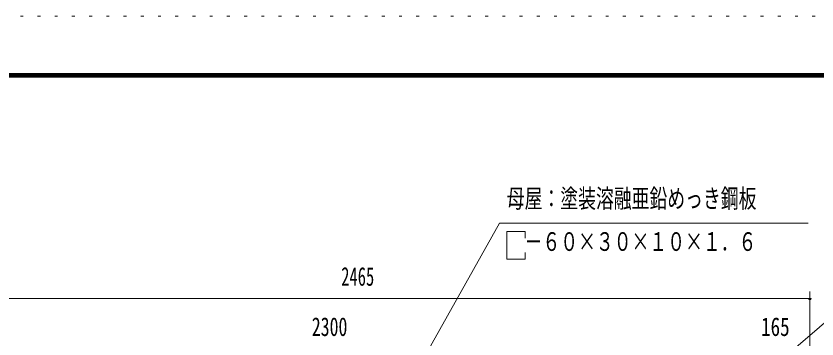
# Model space of a CAD drawing. Units: millimetres, scale not verified. Extents: x -25244 to 25244, y -10500 to 10500.
# Drawn here: x 15674 to 21257, y 8251 to 10500 of the extents above; entities that cross this region are included whole.
import ezdxf
from ezdxf.enums import TextEntityAlignment as Align

# ---------------------------------------------------------------- set-up
doc = ezdxf.new("R2010")
doc.units = ezdxf.units.MM
doc.header["$LTSCALE"] = 40
doc.linetypes.add('USER4', pattern=[3, 0.5, -2.5])
for name, color, linetype, lineweight in [('0-A_2-52DIM', 3, 'Continuous', 18), ('0-C_F-F1PAPER', 5, 'Continuous', 18), ('0-D_F-E_J_ADD', 5, 'USER4', 18)]:
    doc.layers.add(name, color=color, linetype=linetype, lineweight=lineweight)
doc.styles.add('ＭＳ ゴシック', font='')
doc.styles.get('ＭＳ ゴシック').set_extended_font_data('MS Gothic')

msp = doc.modelspace()

# ---------------------------------------------------------------- linework, layer by layer
at = {"layer": '0-A_2-52DIM'}
for p, q in [((21206.96, 8582.47), (21206.96, 6314.9)), ((15044.46, 8532.46), (21206.96, 8532.46)), ((21216.96, 8532.46), (21196.96, 8532.46))]:
    msp.add_line(p, q, dxfattribs=at)
for points in [[(21194.46, 9057.47), (19044.46, 9057.47), (17976.27, 7158.64)], [(19094.46, 8807.47), (19094.46, 8998.9), (19223.24, 8998.9), (19223.24, 8952.09)], [(19223.24, 8854.29), (19223.24, 8807.47), (19094.46, 8807.47)], [(20010.41, 7248.33), (21519.32, 8544.93), (23519.32, 8544.93)]]:
    msp.add_lwpolyline(points, dxfattribs=at)
msp.add_arc((21206.96, 8532.46), 10, 180, 0, dxfattribs=at)
at = {"layer": '0-C_F-F1PAPER'}
for points in [[(24743.96, -10000), (-3956.04, -10000), (-3956.04, 10100), (24743.96, 10100)], [(24741.46, -9997.5), (-3953.54, -9997.5), (-3953.54, 10097.5), (24741.46, 10097.5)], [(24738.96, -9995), (24738.96, 10095), (-3951.04, 10095), (-3951.04, -9995)], [(24736.46, -9992.5), (-3948.54, -9992.5), (-3948.54, 10092.5), (24736.46, 10092.5)], [(24733.96, -9990), (24733.96, 10090), (-3946.04, 10090), (-3946.04, -9990)], [(24731.46, -9987.5), (-3943.54, -9987.5), (-3943.54, 10087.5), (24731.46, 10087.5)], [(24728.96, -9985), (24728.96, 10085), (-3941.04, 10085), (-3941.04, -9985)], [(24726.46, -9982.5), (-3938.54, -9982.5), (-3938.54, 10082.5), (24726.46, 10082.5)], [(24723.96, -9980), (-3936.04, -9980), (-3936.04, 10080), (24723.96, 10080)], [(24721.46, -9977.5), (-3933.54, -9977.5), (-3933.54, 10077.5), (24721.46, 10077.5)], [(24718.96, -9975), (24718.96, 10075), (-3931.04, 10075), (-3931.04, -9975)]]:
    msp.add_lwpolyline(points, close=True, dxfattribs=at)
at = {"layer": '0-D_F-E_J_ADD'}
msp.add_lwpolyline([(25243.96, -10500), (-4456.04, -10500), (-4456.04, 10500), (25243.96, 10500)], close=True, dxfattribs=at)

# ---------------------------------------------------------------- texts
at = {"layer": '0-A_2-52DIM', "color": 7, "style": 'ＭＳ ゴシック'}
for s, width, p in [('母屋：塗装溶融亜鉛めっき鋼板', 0.7, (19094.46, 9125.23)), ('\u3000－６０×３０×１０×１．６', 0.7, (19094.46, 8825.23)), ('2465', 0.65, (17940.38, 8582.46)), ('2300', 0.7, (17735.52, 8232.46)), ('165', 0.75, (20866.81, 8232.47))]:
    msp.add_text(s, height=130.2, dxfattribs=dict(at, width=width)).set_placement(p, align=Align.BOTTOM_LEFT)

doc.saveas('drawing.dxf')
